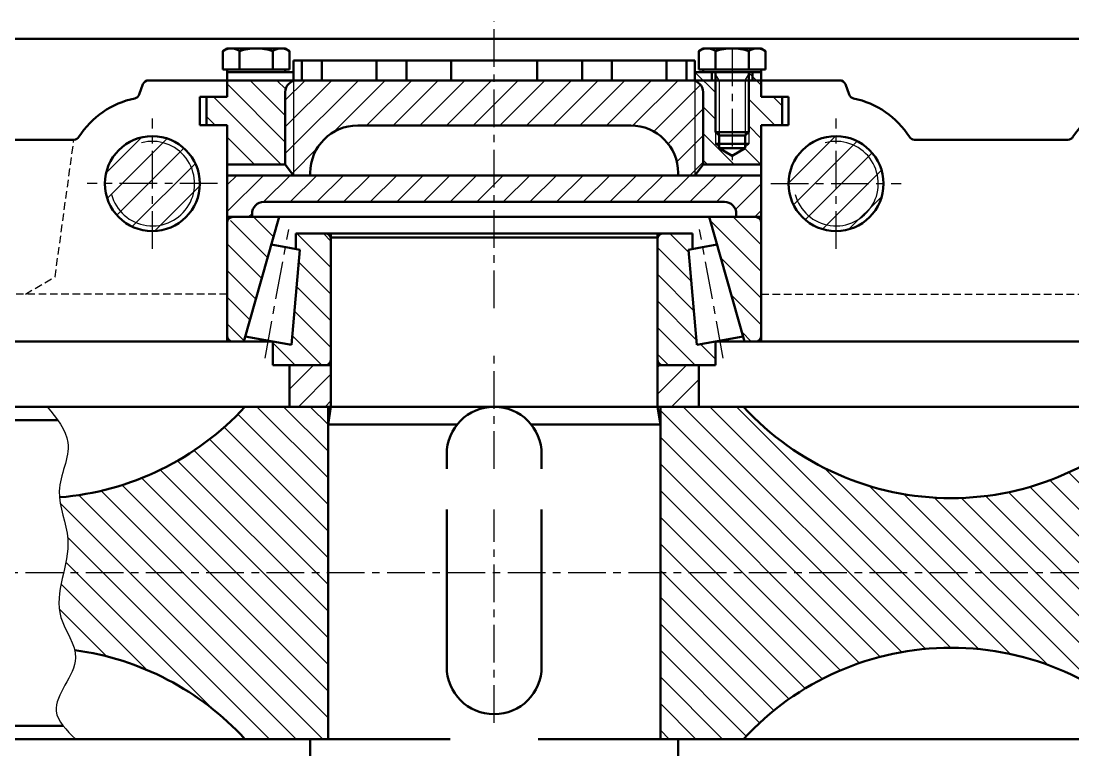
# Model space of a CAD drawing. Header units: millimetres. Extents: x -38 to 949, y -198 to 524.
# Drawn here: x 62.3 to 239.5, y 60.2 to 183 of the extents above; entities that cross this region are included whole.
import ezdxf

# ---------------------------------------------------------------- set-up
doc = ezdxf.new("R2010")
doc.units = ezdxf.units.MM
doc.header["$LTSCALE"] = 0.2
doc.linetypes.add('CENTER', pattern=[50.800000000000004, 31.75, -6.35, 6.35, -6.35])
doc.linetypes.add('HIDDEN', pattern=[9.524999999999999, 6.35, -3.175])
for name, color, linetype, lineweight in [('_Kreskowanie', 1, 'Continuous', 25), ('_Linie cienkie', 5, 'Continuous', 25), ('_Linie grube', 7, 'Continuous', 50), ('_Linie niewidoczne', 6, 'HIDDEN', 25), ('_Osie symetrii', 4, 'CENTER', 25)]:
    doc.layers.add(name, color=color, linetype=linetype, lineweight=lineweight)
pattern_1 = [(45, (0, 0), (-2.245064030267288, 2.245064030267288), [])]
pattern_2 = [(135, (0, 0), (-2.245064030267288, -2.245064030267288), [])]

msp = doc.modelspace()

# ---------------------------------------------------------------- hatches: boundary and pattern name
at = {"layer": '_Kreskowanie', "transparency": 33554687}
h = msp.add_hatch(dxfattribs=at)
h.set_pattern_fill('ANSI31', color=256, angle=90, style=0)
h.set_pattern_definition(pattern_2)
h.paths.add_polyline_path([(179.2903359849045, 173), (175.7999999999999, 173), (175.7999999999999, 172.9078784028339, -0.3275382217185361), (177.1999999999999, 171), (177.1999999999999, 158.82), (182.0999999999999, 158.82), (182.1003713171991, 160.2962716226483), (179.8903359849044, 161.5722361166673), (179.8903359849044, 161.7288525641164), (179.2903359849045, 162.3288525641163), (179.2903359849045, 164.2935550557115)])
h.paths.add_polyline_path([(190.4999999999999, 170.2), (186.9999999999999, 170.2), (186.9999999999999, 173), (184.9175014914449, 173), (184.9175014914449, 164.2935550557115), (184.9175014914449, 162.3288525641163), (184.3175014914449, 161.7288525641164), (184.3175014914449, 161.5722361166673), (182.1003702867561, 160.2921748188115), (182.0999999999999, 158.82), (186.9999999999999, 158.82), (186.9999999999999, 165.44), (190.4999999999999, 165.44)])
h.paths.add_polyline_path([(178.6903359849045, 174.4), (175.7999999999999, 174.4), (175.7999999999999, 173), (178.6903359849045, 173)])
h.paths.add_polyline_path([(179.2903359849045, 174.4), (178.6903359849045, 174.4), (178.6903359849045, 173), (179.2903359849045, 173)])
h.paths.add_polyline_path([(185.5175014914448, 174.4), (184.9175014914449, 174.4), (184.9175014914449, 173), (185.5175014914448, 173)])
h.paths.add_polyline_path([(186.9999999999999, 174.4), (185.5175014914448, 174.4), (185.5175014914448, 173), (186.9999999999999, 173)])
h.paths.add_polyline_path([(179.8903359849045, 163.6935550557114), (179.2903359849045, 164.2935550557115), (179.2903359849045, 162.3288525641163), (179.8903359849044, 162.3288525641163)], flags=17)
h.paths.add_polyline_path([(184.9175014914449, 164.2935550557115), (184.3175014914449, 163.6935550557114), (184.3175014914449, 162.3288525641163), (184.9175014914449, 162.3288525641163)], flags=17)
at = {"layer": '_Kreskowanie'}
h = msp.add_hatch(dxfattribs=at)
h.set_pattern_fill('ANSI31', color=256, angle=90)
h.set_pattern_definition(pattern_2)
h.paths.add_polyline_path([(106.7999999999999, 171, -0.327538221718536), (108.1999999999999, 172.9078784028339), (108.1999999999999, 173), (96.99999999999989, 173), (96.99999999999989, 170.2), (93.49999999999989, 170.2), (93.49999999999989, 165.4584988715321, -0.0005076527652236703), (93.5199999999999, 165.44), (96.99999999999989, 165.44), (96.9999999999999, 158.82), (106.7999999999999, 158.82)])
h = msp.add_hatch(dxfattribs=at)
h.set_pattern_fill('ANSI31', color=256)
h.set_pattern_definition(pattern_1)
h.paths.add_polyline_path([(108.1999999999999, 172.9078784028339, 0.3275382217185361), (106.7999999999999, 171), (106.7999999999999, 158.82), (108.1999999999999, 157)])
h.paths.add_polyline_path([(141.9999999999999, 173), (115.9999999999999, 173), (108.7999999999999, 173, 0.07632083405422925), (108.1999999999999, 172.9078784028339), (108.1999999999999, 157), (110.9999999999999, 157), (110.9999999999999, 157.3999999999999, -0.4142135623730955), (118.9999999999999, 165.3999999999999), (141.9999999999999, 165.3999999999999)])
h.paths.add_polyline_path([(175.7999999999999, 172.9078784028339, 0.07632083405422925), (175.1999999999999, 173), (141.9999999999999, 173), (141.9999999999999, 165.3999999999999), (164.9999999999999, 165.3999999999999, -0.414213562373095), (172.9999999999999, 157.3999999999999), (172.9999999999999, 157), (175.7999999999999, 157)])
h.paths.add_polyline_path([(177.1999999999999, 171, 0.3275382217185361), (175.7999999999999, 172.9078784028339), (175.7999999999999, 157), (177.1999999999999, 158.82)])
h = msp.add_hatch(dxfattribs=at)
h.set_pattern_fill('ANSI31', color=256)
h.set_pattern_definition(pattern_1)
h.paths.add_polyline_path([(84.3999999999999, 163.6), (84.3999999999999, 155.6), (92.3999999999999, 155.6, 0.4142135623730951)])
h.paths.add_polyline_path([(84.3999999999999, 163.6, 0.4142135623730951), (76.3999999999999, 155.6), (84.3999999999999, 155.6)])
h.paths.add_polyline_path([(92.3999999999999, 155.6), (84.3999999999999, 155.6), (84.3999999999999, 147.6, 0.4142135623730951)])
h.paths.add_polyline_path([(84.3999999999999, 155.6), (76.3999999999999, 155.6, 0.4142135623730951), (84.3999999999999, 147.6)])
h = msp.add_hatch(dxfattribs=at)
h.set_pattern_fill('ANSI31', color=256)
h.set_pattern_definition(pattern_1)
h.paths.add_polyline_path([(191.5999999999999, 155.6, 1), (207.5999999999999, 155.6, 1)])
h.paths.add_polyline_path([(207.5999999999998, 24.39999999999998, 1), (191.5999999999998, 24.39999999999998, 1)])
h.paths.add_polyline_path([(76.39999999999989, 24.40000000000003, 1), (92.39999999999989, 24.40000000000003, 1)])
h = msp.add_hatch(dxfattribs=at)
h.set_pattern_fill('ANSI31', color=256)
h.set_pattern_definition(pattern_1)
h.paths.add_polyline_path([(141.9999999999999, 157), (96.9999999999999, 157), (96.9999999999999, 150), (101.1999999999999, 150), (101.1999999999999, 150.52, -0.4142135623730949), (103.1999999999999, 152.52), (141.9999999999999, 152.52)])
h.paths.add_polyline_path([(186.9999999999999, 157), (141.9999999999999, 157), (141.9999999999999, 152.52), (180.7999999999999, 152.52, -0.4142135623730947), (182.7999999999999, 150.52), (182.7999999999999, 150), (186.9999999999999, 150)])
h = msp.add_hatch(dxfattribs=at)
h.set_pattern_fill('ANSI31', color=256, angle=90)
h.set_pattern_definition(pattern_2)
h.paths.add_polyline_path([(99.7999999999999, 129), (96.99999999999989, 129), (96.99999999999989, 148, -0.4142135623730951), (98.99999999999989, 150), (104.6999999999999, 150), (105.7499999999999, 150)])
h = msp.add_hatch(dxfattribs=at)
h.set_pattern_fill('ANSI31', color=256, angle=90)
h.set_pattern_definition(pattern_2)
h.paths.add_polyline_path([(184.1999999999999, 129), (186.9999999999999, 129), (186.9999999999999, 148, 0.4142135623730951), (184.9999999999999, 150), (179.2999999999999, 150), (178.2499999999999, 150)])
h = msp.add_hatch(dxfattribs=at)
h.set_pattern_fill('ANSI31', color=256, angle=90)
h.set_pattern_definition(pattern_2)
h.paths.add_polyline_path([(114.4999999999999, 146.2, 0.4142135623730969), (113.4999999999999, 147.2), (108.5931920081801, 147.1999999999999), (108.59319200818, 144.5878138911219), (109.2497058078566, 144.4720527950315), (107.847521001918, 128.4450071250153), (104.6999999999999, 129), (104.6999999999999, 125), (107.4999999999999, 125), (113.4999999999999, 125, 0.4142135623730951), (114.4999999999999, 126)])
h.paths.add_polyline_path([(174.7502941921431, 144.4720527950315), (175.4068079918197, 144.5878138911219), (175.4068079918197, 147.1999999999999), (170.4999999999999, 147.2, 0.414213562373099), (169.4999999999999, 146.2), (169.4999999999999, 127), (169.4999999999999, 126, 0.4142135623730951), (170.4999999999999, 125), (171.4999999999999, 125), (176.4999999999999, 125), (179.2999999999999, 125), (179.2999999999999, 129), (176.1524789980818, 128.4450071250153)])
h = msp.add_hatch(dxfattribs=at)
h.set_pattern_fill('ANSI31', color=256)
h.set_pattern_definition(pattern_1)
h.paths.add_polyline_path([(114.4999999999999, 125), (113.4999999999999, 125), (107.4999999999999, 125), (107.4999999999999, 118), (113.9999999999999, 118), (114.4999999999999, 118)])
h.paths.add_polyline_path([(176.4999999999999, 125), (171.4999999999999, 125), (170.4999999999999, 125), (169.4999999999999, 125), (169.4999999999999, 118), (169.9999999999999, 118), (176.4999999999999, 118)])
h = msp.add_hatch(dxfattribs=at)
h.set_pattern_fill('ANSI31', color=256, angle=90)
h.set_pattern_definition(pattern_2)
edge = h.paths.add_edge_path()
edge.add_line((113.9999999999999, 118), (99.99999999999989, 118))
edge.add_arc((64.99999999999987, 150.0727272727273), 47.47272727272729, 274.5208000779238, 317.4989889857335, ccw=False)
edge.add_spline(control_points=[(68.74184789781191, 102.7476978588919), (68.92705079367278, 100.3835681202799), (70.81175174697141, 96.2417149273028), (69.85611632792636, 91.90856418769559), (69.42845065594202, 90.00000000002832)], knot_values=[16.3197368453085, 16.3197368453085, 16.3197368453085, 16.3197368453085, 23.48307066218538, 29.15920162560599, 29.15920162560599, 29.15920162560599, 29.15920162560599], degree=3, periodic=0)
edge.add_line((69.42845065593569, 90), (113.9999999999999, 90))
edge.add_line((113.9999999999999, 90), (113.9999999999999, 118))
edge = h.paths.add_edge_path()
edge.add_line((113.9999999999999, 90), (69.42845065593566, 90))
edge.add_spline(control_points=[(69.42845065594202, 90.00000000002832), (68.85863012440035, 87.45703447545898), (67.82792907025943, 82.95281678796036), (70.88942384977798, 78.82136311917766), (71.33218184554639, 76.97579350939375)], knot_values=[29.15920162560599, 29.15920162560599, 29.15920162560599, 29.15920162560599, 36.72206246423531, 42.62119656574524, 42.62119656574524, 42.62119656574524, 42.62119656574524], degree=3, periodic=0)
edge.add_arc((64.99999999999991, 29.92727272727265), 47.47272727272732, 42.50101101426662, 82.33471826337689, ccw=False)
edge.add_line((99.99999999999989, 62.00000000000001), (113.9999999999999, 62.00000000000001))
edge.add_line((113.9999999999999, 62.00000000000001), (113.9999999999999, 90))
h.paths.add_polyline_path([(255.7999999999999, 118), (253.9999999999999, 118, -0.4399999999999999), (183.9999999999999, 118), (169.9999999999999, 118), (169.9999999999999, 89.99999999999999), (255.7999999999999, 89.99999999999997)])
h.paths.add_polyline_path([(255.7999999999999, 89.99999999999997), (169.9999999999999, 89.99999999999999), (169.9999999999999, 62.00000000000001), (183.9999999999999, 62.00000000000001, -0.4399999999999992), (253.9999999999999, 62.00000000000001), (255.7999999999999, 62)])

# ---------------------------------------------------------------- linework, layer by layer
msp.add_spline([(66.6745956512732, 118), (70.1630203839313, 111.9578711246563), (68.72134645479326, 103.7817319805189), (70.14594775665881, 95.70241651704511), (68.992093592921, 82.51380307576288), (71.47448323290598, 75.69349359361603), (68.19799670095016, 66.69142083192021), (71.48296493237474, 62.00000000000001)], degree=3, dxfattribs=at)
at = {"layer": '_Linie cienkie'}
for p, q in [((179.8903359849045, 173), (179.2903359849045, 174.0392304845413)), ((184.3175014914449, 173), (184.9175014914449, 174.0392304845413)), ((108.1999999999999, 173), (108.1999999999999, 157)), ((108.1999999999999, 173), (108.1999999999999, 157)), ((175.7999999999999, 172.9078784028339), (175.7999999999999, 157)), ((179.8903359849045, 173), (179.8903359849045, 163.6935550557114)), ((184.3175014914449, 173), (184.3175014914449, 163.6935550557114)), ((179.2903359849045, 164.2935550557115), (179.2903359849045, 162.3288525641163)), ((184.9175014914449, 164.2935550557115), (184.9175014914449, 162.3288525641163)), ((179.2903359849045, 162.3288525641163), (179.8903359849044, 161.7288525641164)), ((184.9175014914449, 162.3288525641163), (184.3175014914449, 161.7288525641164))]:
    msp.add_line(p, q, dxfattribs=at)
for centre in [(84.3999999999999, 155.6), (199.5999999999999, 155.6)]:
    msp.add_arc(centre, 7.122968268918953, 194.6896673258783, 104.6896673258798, dxfattribs=at)
at = {"layer": '_Linie grube'}
for p, q in [((7.000000000000011, 180), (271.7762000284166, 179.9999999999999)), ((96.26591632819606, 177.9395825622988), (97.02008145279592, 178.3749999999999)), ((96.26591632819702, 174.8499999999999), (96.26591632819606, 177.9395825622988)), ((97.02008145279592, 178.3749999999999), (106.7700814527959, 178.3749999999999)), ((99.08049889049647, 174.8499999999999), (99.08049889049649, 177.9395825622994)), ((104.7096640150953, 174.8499999999999), (104.7096640150953, 177.9395825622994)), ((106.7700814527959, 178.3749999999999), (107.5242465773948, 177.9395825622994)), ((107.5242465773948, 177.9395825622994), (107.5242465773948, 174.8499999999999)), ((176.475753422604, 177.9395825622988), (177.2299185472039, 178.3749999999999)), ((176.475753422605, 174.8499999999999), (176.475753422604, 177.9395825622988)), ((177.2299185472039, 178.3749999999999), (186.9799185472039, 178.3749999999999)), ((179.2903359849044, 174.8499999999999), (179.2903359849044, 177.9395825622994)), ((184.9195011095032, 174.8499999999999), (184.9195011095032, 177.9395825622994)), ((186.9799185472039, 178.3749999999999), (187.7340836718027, 177.9395825622994)), ((187.7340836718027, 177.9395825622994), (187.7340836718027, 174.8499999999999)), ((108.1999999999999, 173), (108.1999999999999, 176.36)), ((108.1999999999999, 176.36), (141.9999999999999, 176.36)), ((109.5999999999999, 173), (109.5999999999999, 176.36)), ((112.9599999999999, 173), (112.9599999999999, 176.36)), ((122.1599999999999, 173), (122.1599999999999, 176.36)), ((127.1999999999999, 173), (127.1999999999999, 176.36)), ((134.7599999999999, 173), (134.7599999999999, 176.36)), ((175.7999999999999, 176.36), (141.9999999999999, 176.36)), ((149.2399999999999, 173), (149.2399999999999, 176.36)), ((156.7999999999999, 173), (156.7999999999999, 176.36)), ((161.8399999999999, 173), (161.8399999999999, 176.36)), ((171.0399999999999, 173), (171.0399999999999, 176.36)), ((174.3999999999999, 173), (174.3999999999999, 176.36)), ((175.7999999999999, 173), (175.7999999999999, 176.36)), ((107.5242465773948, 174.8499999999999), (96.26591632819702, 174.8499999999999)), ((108.1999999999999, 174.4), (96.99999999999989, 174.4)), ((96.99999999999989, 174.4), (96.99999999999989, 173)), ((97.02008145279592, 174.4), (97.02008145279592, 174.8499999999999)), ((106.7700814527959, 174.4), (106.7700814527959, 174.8499999999999)), ((175.7999999999999, 172.9078784028339), (175.7999999999999, 174.68)), ((175.7999999999999, 174.4), (186.9999999999999, 174.4)), ((187.7340836718027, 174.8499999999999), (176.475753422605, 174.8499999999999)), ((177.2299185472039, 174.4), (177.2299185472039, 174.8499999999999)), ((178.6903359849045, 173), (178.6903359849045, 174.4)), ((179.2903359849045, 173), (179.2903359849045, 174.4)), ((184.9175014914449, 173), (184.9175014914449, 174.4)), ((185.5175014914448, 173), (185.5175014914448, 174.4)), ((186.9799185472039, 174.4), (186.9799185472039, 174.8499999999999)), ((186.9999999999999, 174.4), (186.9999999999999, 173)), ((82.82232049677958, 172.3420201433256), (82.18781751812513, 170.5987375368958)), ((96.99999999999989, 173), (83.76201311756549, 173)), ((96.99999999999989, 173), (115.9999999999999, 173)), ((96.99999999999989, 170.2), (96.99999999999989, 173)), ((108.7999999999999, 173), (96.99999999999989, 173)), ((115.9999999999999, 173), (175.1999999999999, 173)), ((175.1999999999999, 173), (186.9999999999999, 173)), ((179.2903359849045, 173), (179.2903359849045, 164.2935550557115)), ((184.9175014914449, 173), (184.9175014914449, 164.2935550557115)), ((186.9999999999999, 170.2), (186.9999999999999, 173)), ((186.9999999999999, 173), (200.2379868824343, 173)), ((186.9999999999999, 170.2), (186.9999999999999, 173)), ((201.1776795032202, 172.3420201433256), (201.8121824818746, 170.5987375368958)), ((96.99999999999989, 170.2), (92.37999999999988, 170.2)), ((92.37999999999988, 170.2), (92.37999999999988, 165.44)), ((93.49999999999989, 165.44), (93.49999999999989, 170.2)), ((106.7999999999999, 158.82), (106.7999999999999, 171)), ((106.7999999999999, 158.82), (106.7999999999999, 171)), ((177.1999999999999, 158.82), (177.1999999999999, 171)), ((186.9999999999999, 170.2), (191.6199999999999, 170.2)), ((190.4999999999999, 165.44), (190.4999999999999, 170.2)), ((191.6199999999999, 170.2), (191.6199999999999, 165.44)), ((92.37999999999988, 165.44), (96.99999999999989, 165.44)), ((96.9999999999999, 157), (96.99999999999989, 165.44)), ((118.9999999999999, 165.3999999999999), (141.9999999999999, 165.3999999999999)), ((164.9999999999999, 165.3999999999999), (141.9999999999999, 165.3999999999999)), ((186.9999999999999, 157), (186.9999999999999, 165.44)), ((186.9999999999999, 157), (186.9999999999999, 165.44)), ((191.6199999999999, 165.44), (186.9999999999999, 165.44)), ((179.8903359849045, 163.6935550557114), (179.2903359849045, 164.2935550557115)), ((179.2903359849045, 164.2935550557115), (182.1013767284433, 164.2935550557115)), ((182.1012258142646, 163.6935550557114), (179.8903359849044, 163.6935550557114)), ((179.8903359849045, 163.6935550557114), (179.8903359849044, 162.3288525641163)), ((184.9175014914449, 164.2935550557115), (182.106460747906, 164.2935550557115)), ((182.1066116620848, 163.6935550557114), (184.3175014914449, 163.6935550557114)), ((184.3175014914449, 163.6935550557114), (184.9175014914449, 164.2935550557115)), ((184.3175014914449, 163.6935550557114), (184.3175014914449, 162.3288525641163)), ((7.250000000000007, 163), (71.18208931540049, 163)), ((179.2903359849045, 162.3288525641163), (182.1008825593383, 162.3288525641163)), ((179.8903359849044, 162.3288525641163), (179.8903359849044, 161.5722361166673)), ((179.8903359849044, 161.5722361166673), (182.100692252422, 161.5722361166673)), ((179.8903359849044, 161.5722361166673), (182.1003713171991, 160.2962716226483)), ((184.9175014914449, 162.3288525641163), (182.106954917011, 162.3288525641163)), ((184.3175014914449, 161.5722361166673), (182.1071452239273, 161.5722361166673)), ((184.3175014914449, 161.5722361166673), (182.1074661591502, 160.2962716226483)), ((184.3175014914449, 162.3288525641163), (184.3175014914449, 161.5722361166673)), ((212.8179106845993, 163), (238.6820893154005, 163)), ((96.9999999999999, 158.82), (106.7999999999999, 158.82)), ((106.7999999999999, 158.82), (108.1999999999999, 157)), ((177.1999999999999, 158.82), (175.7999999999999, 157)), ((186.9999999999999, 158.82), (177.1999999999999, 158.82)), ((96.9999999999999, 150), (96.9999999999999, 157)), ((96.9999999999999, 157), (186.9999999999999, 157)), ((110.9999999999999, 157), (110.9999999999999, 157.3999999999999)), ((172.9999999999999, 157), (172.9999999999999, 157.3999999999999)), ((186.9999999999999, 157), (186.9999999999999, 150)), ((103.1999999999999, 152.52), (180.7999999999999, 152.52)), ((96.9999999999999, 150), (96.9999999999999, 149)), ((97.9999999999999, 150), (96.9999999999999, 150)), ((96.9999999999999, 130), (96.9999999999999, 149)), ((97.9999999999999, 150), (104.6999999999999, 150)), ((99.7999999999999, 129), (105.7499999999999, 150)), ((101.1999999999999, 150), (101.1999999999999, 150.52)), ((104.6999999999999, 150), (179.2999999999999, 150)), ((184.1999999999999, 129), (178.2499999999999, 150)), ((184.9999999999999, 150), (179.2999999999999, 150)), ((182.7999999999999, 150), (182.7999999999999, 150.52)), ((184.9999999999999, 150), (185.9999999999999, 150)), ((185.9999999999999, 150), (186.9999999999999, 150)), ((186.9999999999999, 149), (186.9999999999999, 150)), ((186.9999999999999, 149), (186.9999999999999, 148)), ((113.4999999999999, 147.2), (108.5931920081801, 147.1999999999999)), ((108.5931920081801, 147.1999999999999), (108.59319200818, 144.5878138911219)), ((113.4999999999999, 147.2), (114.4999999999999, 147.2)), ((114.4999999999999, 126), (114.4999999999999, 147.2)), ((114.4999999999999, 147.2), (169.4999999999999, 147.2)), ((170.4999999999999, 147.2), (169.4999999999999, 147.2)), ((169.4999999999999, 147.2), (169.4999999999999, 146.5)), ((170.4999999999999, 147.2), (175.4068079918197, 147.1999999999999)), ((175.4068079918197, 147.1999999999999), (175.4068079918197, 144.5878138911219)), ((186.9999999999999, 130), (186.9999999999999, 148)), ((169.4999999999999, 146.5), (114.4999999999999, 146.5)), ((169.4999999999999, 146.2), (169.4999999999999, 146.5)), ((169.4999999999999, 146.2), (169.4999999999999, 127)), ((107.4999999999999, 144.780573137259), (104.4247973929413, 145.3228143280284)), ((107.4999999999999, 144.780573137259), (109.2497058078566, 144.4720527950315)), ((109.2497058078566, 144.4720527950315), (107.847521001918, 128.4450071250153)), ((176.4999999999999, 144.780573137259), (174.7502941921431, 144.4720527950315)), ((174.7502941921431, 144.4720527950315), (176.1524789980818, 128.4450071250153)), ((176.4999999999999, 144.780573137259), (179.5752026070585, 145.3228143280284)), ((96.9999999999999, 129), (96.9999999999999, 137)), ((104.6999999999999, 129), (100.0331524872174, 129.8228911313557)), ((179.2999999999999, 129), (183.9668475127824, 129.8228911313557)), ((186.9999999999999, 130), (186.9999999999999, 129)), ((96.9999999999999, 129), (11.8249999999999, 129)), ((96.9999999999999, 129), (97.9999999999999, 129)), ((97.9999999999999, 129), (104.6999999999999, 129)), ((104.6999999999999, 125), (104.6999999999999, 129)), ((104.6999999999999, 129), (107.847521001918, 128.4450071250153)), ((179.2999999999999, 129), (176.1524789980818, 128.4450071250153)), ((185.9999999999999, 129), (179.2999999999999, 129)), ((179.2999999999999, 125), (179.2999999999999, 129)), ((186.9999999999999, 129), (185.9999999999999, 129)), ((186.9999999999999, 129), (253.0000000000001, 129)), ((114.4999999999999, 126), (114.4999999999999, 118)), ((169.4999999999999, 126), (169.4999999999999, 127)), ((169.4999999999999, 126), (169.4999999999999, 126)), ((169.4999999999999, 126), (169.4999999999999, 118)), ((107.4999999999999, 125), (104.6999999999999, 125)), ((107.4999999999999, 118), (107.4999999999999, 125)), ((107.4999999999999, 125), (113.4999999999999, 125)), ((113.4999999999999, 125), (114.4999999999999, 125)), ((170.4999999999999, 125), (169.4999999999999, 125)), ((171.4999999999999, 125), (170.4999999999999, 125)), ((170.4999999999999, 125), (170.4999999999999, 125)), ((176.4999999999999, 125), (171.4999999999999, 125)), ((176.4999999999999, 118), (176.4999999999999, 125)), ((179.2999999999999, 125), (176.4999999999999, 125)), ((19.56499999999989, 118), (113.9999999999999, 118)), ((113.9999999999999, 89.99999999999999), (113.9999999999999, 118)), ((113.9999999999999, 115), (114.4999999999999, 118)), ((114.4999999999999, 118), (113.9999999999999, 118)), ((169.4999999999999, 118), (114.4999999999999, 118)), ((169.4999999999999, 118), (169.9999999999999, 115)), ((169.9999999999999, 118), (169.4999999999999, 118)), ((169.9999999999999, 89.99999999999999), (169.9999999999999, 118)), ((169.9999999999999, 118), (257.1999999999999, 118)), ((17.32499999999989, 115.76), (68.45113194446796, 115.76)), ((133.9999999999999, 115), (113.9999999999999, 115)), ((133.9999999999999, 115), (135.7550020016015, 115)), ((149.9999999999999, 115), (148.2449979983983, 115)), ((169.9999999999999, 115), (149.9999999999999, 115)), ((133.9999999999999, 110), (133.9999999999999, 107.5180957605732)), ((149.9999999999999, 107.5180957605732), (149.9999999999999, 110)), ((133.9999999999999, 100.6797329788532), (133.9999999999999, 74.2)), ((149.9999999999999, 89.99999999999997), (149.9999999999999, 100.6797329788532)), ((113.9999999999999, 89.99999999999999), (113.9999999999999, 62.00000000000001)), ((149.9999999999999, 89.99999999999999), (149.9999999999999, 74.2)), ((169.9999999999999, 89.99999999999999), (169.9999999999999, 62.00000000000001)), ((17.32499999999988, 64.24000000000001), (69.3700018949796, 64.24000000000001)), ((19.56499999999988, 62.00000000000001), (134.6085833558253, 62.00000000000001)), ((110.9999999999999, 62.00000000000001), (110.9999999999999, 51.00000000000001)), ((149.3914166441745, 62), (257.1999999999999, 62.00000000000001)), ((172.9999999999999, 62.00000000000001), (172.9999999999999, 51.00000000000001))]:
    msp.add_line(p, q, dxfattribs=at)
at = {"layer": '_Linie grube', "color": 7, "linetype": 'Continuous', "lineweight": 30}
for p, q in [((96.26591632819702, 177.9395825622993), (97.02008145279592, 178.3749999999999)), ((96.26591632819702, 174.8499999999999), (96.26591632819702, 177.9395825622993)), ((97.02008145279592, 178.3749999999999), (97.67320760934678, 178.3749999999999)), ((97.67320760934678, 178.3749999999999), (101.8950814527959, 178.3749999999999)), ((99.08049889049647, 174.8499999999999), (99.08049889049647, 177.9395825622994)), ((101.8950814527959, 178.3749999999999), (106.1169552962451, 178.3749999999999)), ((104.7096640150953, 174.8499999999999), (104.7096640150953, 177.9395825622994)), ((106.1169552962451, 178.3749999999999), (106.7700814527959, 178.3749999999999)), ((106.7700814527959, 178.3749999999999), (107.5242465773948, 177.9395825622994)), ((107.5242465773948, 174.8499999999999), (107.5242465773948, 177.9395825622994)), ((177.2299185472039, 178.3749999999999), (176.475753422605, 177.9395825622994)), ((176.475753422605, 177.9395825622993), (177.2299185472039, 178.3749999999999)), ((176.475753422605, 174.8499999999999), (176.475753422605, 177.9395825622994)), ((176.475753422605, 174.8499999999999), (176.475753422605, 177.9395825622993)), ((177.8830447037547, 178.3749999999999), (177.2299185472039, 178.3749999999999)), ((177.2299185472039, 178.3749999999999), (177.8830447037547, 178.3749999999999)), ((182.1049185472039, 178.3749999999999), (177.8830447037547, 178.3749999999999)), ((177.8830447037547, 178.3749999999999), (182.1049185472039, 178.3749999999999)), ((179.2903359849045, 174.8499999999999), (179.2903359849045, 177.9395825622994)), ((179.2903359849044, 174.8499999999999), (179.2903359849044, 177.9395825622994)), ((186.326792390653, 178.3749999999999), (182.1049185472039, 178.3749999999999)), ((182.1049185472039, 178.3749999999999), (186.326792390653, 178.3749999999999)), ((184.9195011095033, 174.8499999999999), (184.9195011095033, 177.9395825622994)), ((184.9195011095032, 174.8499999999999), (184.9195011095032, 177.9395825622994)), ((186.9799185472039, 178.3749999999999), (186.326792390653, 178.3749999999999)), ((186.326792390653, 178.3749999999999), (186.9799185472039, 178.3749999999999)), ((187.7340836718028, 177.9395825622993), (186.9799185472039, 178.3749999999999)), ((186.9799185472039, 178.3749999999999), (187.7340836718027, 177.9395825622994)), ((187.7340836718028, 174.8499999999999), (187.7340836718028, 177.9395825622993)), ((187.7340836718027, 174.8499999999999), (187.7340836718027, 177.9395825622994)), ((96.26591632819702, 174.8499999999999), (97.67320760934678, 174.8499999999999)), ((97.02008145279592, 174.4), (97.02008145279592, 174.8499999999999)), ((97.02008145279592, 174.4), (97.02008145279592, 174.8499999999999)), ((97.67320760934678, 174.8499999999999), (99.08049889049647, 174.8499999999999)), ((99.08049889049647, 174.8499999999999), (101.8950814527959, 174.8499999999999)), ((101.8950814527959, 174.8499999999999), (104.7096640150953, 174.8499999999999)), ((104.7096640150953, 174.8499999999999), (106.1169552962451, 174.8499999999999)), ((106.1169552962451, 174.8499999999999), (107.5242465773948, 174.8499999999999)), ((106.7700814527959, 174.8499999999999), (106.7700814527959, 174.4)), ((106.7700814527959, 174.8499999999999), (106.7700814527959, 174.4)), ((177.8830447037547, 174.8499999999999), (176.475753422605, 174.8499999999999)), ((176.475753422605, 174.8499999999999), (177.8830447037547, 174.8499999999999)), ((177.2299185472039, 174.8499999999999), (177.2299185472039, 174.4)), ((177.2299185472039, 174.4), (177.2299185472039, 174.8499999999999)), ((177.2299185472039, 174.4), (177.2299185472039, 174.8499999999999)), ((179.2903359849045, 174.8499999999999), (177.8830447037547, 174.8499999999999)), ((177.8830447037547, 174.8499999999999), (179.2903359849044, 174.8499999999999)), ((182.1049185472039, 174.8499999999999), (179.2903359849045, 174.8499999999999)), ((179.2903359849044, 174.8499999999999), (182.1049185472039, 174.8499999999999)), ((184.9195011095033, 174.8499999999999), (182.1049185472039, 174.8499999999999)), ((182.1049185472039, 174.8499999999999), (184.9195011095032, 174.8499999999999)), ((186.326792390653, 174.8499999999999), (184.9195011095033, 174.8499999999999)), ((184.9195011095032, 174.8499999999999), (186.326792390653, 174.8499999999999)), ((187.7340836718028, 174.8499999999999), (186.326792390653, 174.8499999999999)), ((186.326792390653, 174.8499999999999), (187.7340836718027, 174.8499999999999)), ((186.9799185472039, 174.4), (186.9799185472039, 174.8499999999999)), ((186.9799185472039, 174.8499999999999), (186.9799185472039, 174.4)), ((186.9799185472039, 174.8499999999999), (186.9799185472039, 174.4))]:
    msp.add_line(p, q, dxfattribs=at)
at = {"layer": '_Linie grube'}
for centre in [(84.3999999999999, 155.6), (199.5999999999999, 155.6)]:
    msp.add_circle(centre, 8, dxfattribs=at)
for centre, radius, start, end in [((97.6732076093468, 175.8815277521329), 2.493202428935442, 55.63580470257997, 124.3641952974227), ((101.8950814527959, 169.0604174377001), 9.314582562299876, 72.41204622600713, 107.5879537739929), ((106.116955296245, 175.8830728202872), 2.491927179712726, 55.61575253195986, 124.3842474680391), ((177.8830447037547, 175.8815277521329), 2.493202428935442, 55.63580470257978, 124.3641952974224), ((182.1049185472038, 169.0604174377001), 9.314582562299876, 72.41204622600732, 107.5879537739927), ((186.3267923906529, 175.8830728202872), 2.491927179712726, 55.61575253195974, 124.3842474680392), ((83.76201311756549, 172), 1, 90, 160), ((108.7999999999999, 171), 2, 90, 180), ((175.1999999999999, 171), 2, 0, 90), ((200.2379868824343, 172), 1, 19.99999999999949, 90), ((81.24812489733921, 170.9407576802215), 1, 281.6102845631414, 340.0000000000002), ((202.7518751026606, 170.9407576802215), 1, 199.9999999999993, 258.3897154368599), ((84.3999999999999, 155.6), 14.66119927930328, 101.6102845631416, 147.5639867026272), ((199.5999999999999, 155.6), 14.66119927930328, 32.43601329737195, 78.38971543685994), ((251.8999999999999, 155.6), 14.66119927930328, 101.6102845631416, 147.5639867026264), ((84.3999999999999, 155.6), 13.41640786499874, 47.1747441146101, 47.29108954823745), ((118.9999999999999, 157.3999999999999), 8, 90.00000000000001, 180), ((164.9999999999999, 157.3999999999999), 8, 7.016709298534877e-15, 90), ((71.18208931540049, 164), 1, 270, 327.563986702628), ((212.8179106845993, 164), 1, 212.4360132973713, 270), ((238.6820893154005, 164), 1, 270, 327.5639867026279), ((103.1999999999999, 150.52), 2, 90.00000000000001, 180), ((180.7999999999999, 150.52), 2, 359.9999999999994, 90), ((97.99999999999989, 149), 1, 90, 180), ((185.9999999999999, 149), 1, 0, 90), ((113.4999999999999, 146.2), 1, 1.087944591053674e-13, 90), ((170.4999999999999, 146.2), 1, 89.99999999999972, 179.9999999999999), ((97.99999999999989, 130), 1, 180, 270), ((185.9999999999999, 130), 1, 270, 0), ((113.4999999999999, 126), 1, 270, 7.016709298534877e-15), ((170.4999999999999, 126), 1, 180, 270), ((64.99999999999986, 150.0727272727273), 47.47272727272732, 274.5208000779238, 317.4989889857331), ((141.9999999999999, 110), 8, 0, 180), ((218.9999999999999, 150.0727272727273), 47.47272727272732, 222.5010110142665, 317.4989889857334), ((64.99999999999991, 29.92727272727265), 47.47272727272732, 42.50101101426674, 82.33471826337697), ((218.9999999999999, 29.92727272727265), 47.47272727272732, 42.50101101426618, 137.4989889857338), ((141.9999999999999, 74.2), 8, 180, 0)]:
    msp.add_arc(centre, radius, start, end, dxfattribs=at)
at = {"layer": '_Linie grube', "color": 7, "linetype": 'Continuous', "lineweight": 30}
for points, knots in [([(97.67320760934678, 178.3749999999999), (97.6398533065402, 178.3745070625432), (97.49708701372316, 178.3723971442607), (97.24451030629331, 178.3397425669482), (96.91643875335774, 178.2495917804061), (96.58935154436614, 178.1170890329731), (96.37384751774141, 177.9988169423973), (96.26591632819702, 177.9395825622993)], [0, 0, 0, 0, 0.07004250634341509, 0.2998026679871686, 0.5308245239749462, 0.765022176032864, 1, 1, 1, 1]), ([(99.08049889049647, 177.9395825622994), (98.96690267265899, 178.0018227289326), (98.73933107336728, 178.1265108086111), (98.39006824955158, 178.2633397972888), (98.0341605139975, 178.3571102226929), (97.79378160320584, 178.369024035071), (97.67320760934678, 178.3749999999999)], [0, 0, 0, 0, 0.2472686137512654, 0.4953625653849105, 0.7468740051198239, 0.9999999999999999, 0.9999999999999999, 0.9999999999999999, 0.9999999999999999]), ([(101.8950814527959, 178.3749999999999), (101.7118289297169, 178.3715328322992), (101.3445766132003, 178.3645843584202), (100.7935934826527, 178.3092545212332), (100.2436719778922, 178.2228121764431), (99.67065064130139, 178.1019930402312), (99.28562933589876, 177.9960347097864), (99.08049889049647, 177.9395825622994)], [0, 0, 0, 0, 0.192371807422933, 0.3855280719822984, 0.5808042454335385, 0.7766621985891543, 1, 1, 1, 1]), ([(104.7096640150953, 177.9395825622994), (104.5365860028699, 177.9875544527533), (104.1901209636457, 178.083583883032), (103.6619385843766, 178.2003631049172), (103.1267157136156, 178.2913958450646), (102.5371192412945, 178.359961766751), (102.125214888127, 178.3696096626384), (101.8950814527959, 178.3749999999999)], [0, 0, 0, 0, 0.1885515098925545, 0.3774396610564134, 0.5676415462096916, 0.758438735837447, 1, 1, 1, 1]), ([(106.1169552962451, 178.3749999999999), (106.0836009934384, 178.3745070625432), (105.9408347006215, 178.3723971442607), (105.6882579931916, 178.3397425669482), (105.360186440256, 178.2495917804061), (105.0330992312644, 178.1170890329731), (104.8175952046397, 177.9988169423974), (104.7096640150953, 177.9395825622994)], [0, 0, 0, 0, 0.07004250634340858, 0.2998026679871639, 0.5308245239749432, 0.7650221760328626, 1, 1, 1, 1]), ([(107.5242465773948, 177.9395825622994), (107.4106503595573, 178.0018227289326), (107.1830787602656, 178.1265108086111), (106.8338159364498, 178.2633397972888), (106.4779082008957, 178.3571102226929), (106.2375292901041, 178.369024035071), (106.1169552962451, 178.3749999999999)], [0, 0, 0, 0, 0.2472686137512648, 0.4953625653849101, 0.7468740051198234, 1, 1, 1, 1]), ([(176.475753422605, 177.9395825622994), (176.5893496404425, 178.0018227289326), (176.8169212397342, 178.1265108086111), (177.16618406355, 178.2633397972888), (177.522091799104, 178.3571102226929), (177.7624707098956, 178.369024035071), (177.8830447037547, 178.3749999999999)], [0, 0, 0, 0, 0.2472686137512648, 0.4953625653849101, 0.7468740051198234, 1, 1, 1, 1]), ([(177.8830447037547, 178.3749999999999), (177.8496904009481, 178.3745070625432), (177.7069241081311, 178.3723971442607), (177.4543474007012, 178.3397425669482), (177.1262758477657, 178.2495917804061), (176.7991886387741, 178.1170890329731), (176.5836846121493, 177.9988169423973), (176.475753422605, 177.9395825622993)], [0, 0, 0, 0, 0.07004250634341509, 0.2998026679871686, 0.5308245239749462, 0.765022176032864, 1, 1, 1, 1]), ([(177.8830447037547, 178.3749999999999), (177.9163990065613, 178.3745070625432), (178.0591652993783, 178.3723971442607), (178.3117420068082, 178.3397425669482), (178.6398135597437, 178.2495917804061), (178.9669007687353, 178.1170890329731), (179.1824047953601, 177.9988169423974), (179.2903359849045, 177.9395825622994)], [0, 0, 0, 0, 0.07004250634340858, 0.2998026679871639, 0.5308245239749432, 0.7650221760328626, 1, 1, 1, 1]), ([(179.2903359849044, 177.9395825622994), (179.1767397670669, 178.0018227289326), (178.9491681677752, 178.1265108086111), (178.5999053439595, 178.2633397972888), (178.2439976084054, 178.3571102226929), (178.0036186976138, 178.369024035071), (177.8830447037547, 178.3749999999999)], [0, 0, 0, 0, 0.2472686137512654, 0.4953625653849105, 0.7468740051198239, 0.9999999999999999, 0.9999999999999999, 0.9999999999999999, 0.9999999999999999]), ([(179.2903359849045, 177.9395825622994), (179.4634139971299, 177.9875544527533), (179.8098790363541, 178.083583883032), (180.3380614156232, 178.2003631049172), (180.8732842863841, 178.2913958450646), (181.4628807587053, 178.359961766751), (181.8747851118728, 178.3696096626384), (182.1049185472039, 178.3749999999999)], [0, 0, 0, 0, 0.1885515098925545, 0.3774396610564134, 0.5676415462096916, 0.758438735837447, 1, 1, 1, 1]), ([(182.1049185472039, 178.3749999999999), (181.9216660241248, 178.3715328322992), (181.5544137076082, 178.3645843584202), (181.0034305770606, 178.3092545212332), (180.4535090723002, 178.2228121764431), (179.8804877357093, 178.1019930402312), (179.4954664303067, 177.9960347097864), (179.2903359849044, 177.9395825622994)], [0, 0, 0, 0, 0.192371807422933, 0.3855280719822984, 0.5808042454335385, 0.7766621985891543, 1, 1, 1, 1]), ([(182.1049185472039, 178.3749999999999), (182.2881710702829, 178.3715328322992), (182.6554233867995, 178.3645843584202), (183.2064065173471, 178.3092545212332), (183.7563280221075, 178.2228121764431), (184.3293493586984, 178.1019930402312), (184.714370664101, 177.9960347097864), (184.9195011095033, 177.9395825622994)], [0, 0, 0, 0, 0.192371807422933, 0.3855280719822984, 0.5808042454335385, 0.7766621985891543, 1, 1, 1, 1]), ([(184.9195011095032, 177.9395825622994), (184.7464230972778, 177.9875544527533), (184.3999580580536, 178.083583883032), (183.8717756787845, 178.2003631049172), (183.3365528080236, 178.2913958450646), (182.7469563357024, 178.359961766751), (182.3350519825349, 178.3696096626384), (182.1049185472039, 178.3749999999999)], [0, 0, 0, 0, 0.1885515098925545, 0.3774396610564134, 0.5676415462096916, 0.758438735837447, 1, 1, 1, 1]), ([(184.9195011095033, 177.9395825622994), (185.0330973273408, 178.0018227289326), (185.2606689266325, 178.1265108086111), (185.6099317504482, 178.2633397972888), (185.9658394860023, 178.3571102226929), (186.2062183967939, 178.369024035071), (186.326792390653, 178.3749999999999)], [0, 0, 0, 0, 0.2472686137512654, 0.4953625653849105, 0.7468740051198239, 0.9999999999999999, 0.9999999999999999, 0.9999999999999999, 0.9999999999999999]), ([(186.326792390653, 178.3749999999999), (186.2934380878464, 178.3745070625432), (186.1506717950294, 178.3723971442607), (185.8980950875995, 178.3397425669482), (185.570023534664, 178.2495917804061), (185.2429363256724, 178.1170890329731), (185.0274322990476, 177.9988169423974), (184.9195011095032, 177.9395825622994)], [0, 0, 0, 0, 0.07004250634340858, 0.2998026679871639, 0.5308245239749432, 0.7650221760328626, 1, 1, 1, 1]), ([(186.326792390653, 178.3749999999999), (186.3601466934596, 178.3745070625432), (186.5029129862766, 178.3723971442607), (186.7554896937065, 178.3397425669482), (187.083561246642, 178.2495917804061), (187.4106484556336, 178.1170890329731), (187.6261524822584, 177.9988169423973), (187.7340836718028, 177.9395825622993)], [0, 0, 0, 0, 0.07004250634341509, 0.2998026679871686, 0.5308245239749462, 0.765022176032864, 1, 1, 1, 1]), ([(187.7340836718027, 177.9395825622994), (187.6204874539652, 178.0018227289326), (187.3929158546735, 178.1265108086111), (187.0436530308577, 178.2633397972888), (186.6877452953037, 178.3571102226929), (186.4473663845121, 178.369024035071), (186.326792390653, 178.3749999999999)], [0, 0, 0, 0, 0.2472686137512648, 0.4953625653849101, 0.7468740051198234, 1, 1, 1, 1])]:
    msp.add_open_spline(points, degree=3, knots=knots, dxfattribs=at)
at = {"layer": '_Linie niewidoczne'}
for p, q in [((68.00602065116897, 139.883646542155), (71.18208931540048, 162.9999999999999)), ((63.01139832908618, 137), (68.00602065116897, 139.883646542155)), ((96.9999999999999, 137), (3.000000000000014, 137)), ((186.9999999999999, 137), (264.4999999999999, 137))]:
    msp.add_line(p, q, dxfattribs=at)
at = {"layer": '_Osie symetrii'}
for p, q in [((141.9999999999999, 134.6358475487634), (141.9999999999999, 183)), ((182.1049185446089, 178.3749999999999), (182.0999999999999, 159.5472409491323)), ((84.3999999999999, 144.6), (84.3999999999999, 166.6)), ((199.5999999999999, 144.6), (199.5999999999999, 166.6)), ((95.3999999999999, 155.6), (73.3999999999999, 155.6)), ((188.5999999999999, 155.6), (210.5999999999999, 155.6)), ((103.3981025697431, 126.1833590658897), (107.3795144081769, 147.8480185750635)), ((180.6018974302567, 126.1833590658897), (176.6204855918229, 147.8480185750635)), ((141.9999999999999, 107.5180957605732), (141.9999999999999, 127.3416336857647)), ((141.9999999999999, 64.76762931975625), (141.9999999999999, 100.6797329788532)), ((363.9999999999999, 89.99999999999996), (5.510910596163091e-15, 90.00000000000001))]:
    msp.add_line(p, q, dxfattribs=at)

doc.saveas('drawing.dxf')
